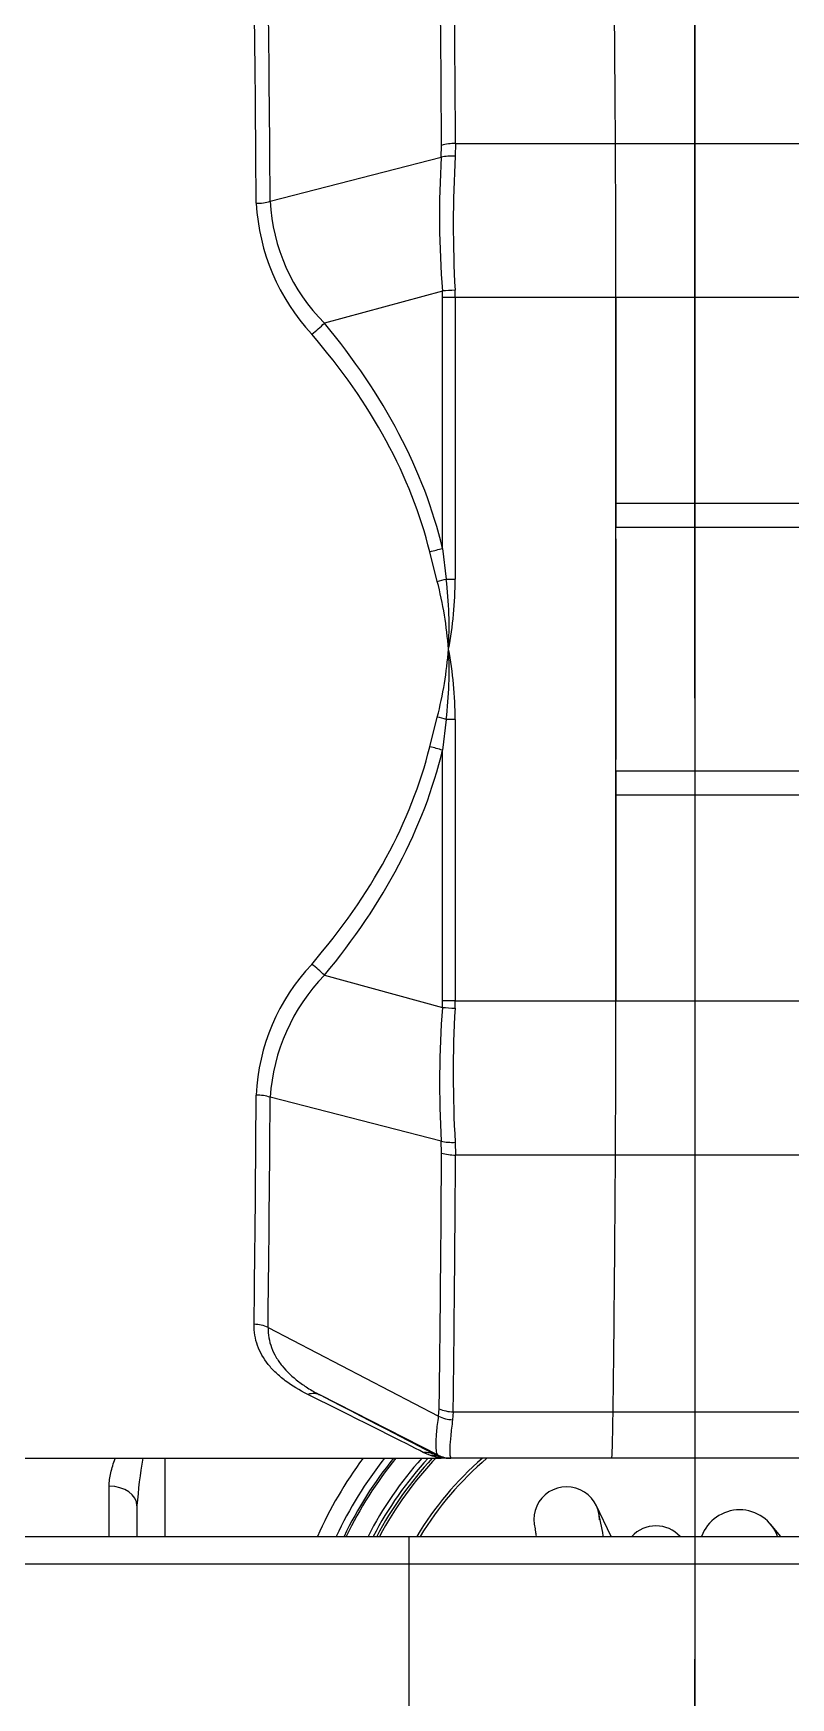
# Model space of a CAD drawing. Header units: millimetres. Extents: x 10462777 to 22643323, y 453826 to 1389191.
# Drawn here: x 11279589.9 to 11279727.8, y 583435.5 to 583738.6 of the extents above; entities that cross this region are included whole.
import ezdxf

# ---------------------------------------------------------------- set-up
doc = ezdxf.new("R2010")
doc.units = ezdxf.units.MM
doc.header["$LTSCALE"] = 200
doc.header["$MEASUREMENT"] = 0
doc.linetypes.add('CENTER2', pattern=[1.125, 0.75, -0.125, 0.125, -0.125])
doc.linetypes.add('PHANTOM', pattern=[2.5, 1.25, -0.25, 0.25, -0.25, 0.25, -0.25])
doc.layers.get('0').update_dxf_attribs({"linetype": 'CONTINUOUS'})
for name, color, linetype in [('$DDT_AUDIT_GENERATED_(1626)', 7, 'CONTINUOUS'), ('A290-7329-X231', 7, 'CONTINUOUS'), ('A290-7329-X232', 7, 'CONTINUOUS'), ('A290-7329-X301', 7, 'CONTINUOUS'), ('DV1_DEFAULT', 7, 'CONTINUOUS'), ('LIBRL_A6-BA-6X16', 7, 'CONTINUOUS'), ('LIBRL_A98L-0040-', 7, 'CONTINUOUS')]:
    doc.layers.add(name, color=color, linetype=linetype)
doc.layers.add('LAYOUT', color=8, linetype='CONTINUOUS', lineweight=25)

# ---------------------------------------------------------------- blocks, each defined once
blk = doc.blocks.new('A$C7DA30AB0')
at = {"layer": '$DDT_AUDIT_GENERATED_(1626)', "color": 7, "linetype": 'Continuous', "ltscale": 25.4}
for p, q in [((3010.76, 3056.47, 0), (3008.01, 3062.14, 0)), ((3041.62, 3056.47, 0), (3039.74, 3058.68, 0))]:
    blk.add_line(p, q, dxfattribs=at)
for centre, radius, start, end in [((3002.62, 3059.51, 0), 5.99, 0, 196.3225), ((2877.32, 3032.44, 0), 134.17, 10.3625, 12.3727), ((3034.12, 3053.93, 0), 7.37, 20.1713, 159.8287), ((3018.88, 3052.4, 0), 5.99, 42.6849, 137.3151)]:
    blk.add_arc(centre, radius, start, end, dxfattribs=at)
blk.add_open_spline([(2996.86, 3057.84, 0), (2996.86, 3057.84, 0), (2996.86, 3057.79, 0), (2996.93, 3057.4, 0), (2997.02, 3056.9, 0), (2997.06, 3056.61, 0)], degree=3, knots=[0.00551989, 0.00551989, 0.00551989, 0.00551989, 0.02160199, 0.04038054, 0.05692934, 0.05692934, 0.05692934, 0.05692934], dxfattribs=at)
at = {"layer": 'A290-7329-X231', "color": 7, "linetype": 'Continuous', "ltscale": 25.4}
for radius, start, end in [(66.04, 137.3963, 152.5136), (65.47, 136.9374, 152.2546)]:
    blk.add_arc((3025.99, 3025.99, 0), radius, start, end, dxfattribs=at)
at = {"layer": 'A290-7329-X232', "color": 7, "linetype": 'Continuous', "ltscale": 25.4}
for radius, start, end in [(65.02, 136.2937, 152.0468), (59.13, 130.8864, 148.9718), (58.59, 130.2757, 148.6551), (58.59, 130.2757, 148.6551)]:
    blk.add_arc((3025.99, 3025.99, 0), radius, start, end, dxfattribs=at)
at = {"layer": 'A290-7329-X301', "color": 7, "linetype": 'Continuous', "ltscale": 25.4}
for p, q in [((2929.47, 3070.69, 0), (2929.47, 3056.47, 0)), ((2919.31, 3056.47, 0), (2919.31, 3065.62, 0)), ((2924.39, 3062.06, 0), (2924.39, 3056.47, 0)), ((2801.52, 3056.47, 0), (2973.92, 3056.47, 0)), ((2973.92, 3051.39, 0), (2973.92, 3056.47, 0)), ((2973.92, 3056.47, 0), (3047.02, 3056.47, 0)), ((2973.92, 3051.39, 0), (2801.52, 3051.39, 0)), ((3045.23, 3051.39, 0), (2973.92, 3051.39, 0)), ((2973.92, 3015.83, 0), (2973.92, 3051.39, 0))]:
    blk.add_line(p, q, dxfattribs=at)
for centre, radius, start, end in [((3026.7, 3054.14, 0), 102.62, 170.7151, 175.5723), ((3025.99, 3025.99, 0), 75.18, 143.5163, 156.0835)]:
    blk.add_arc(centre, radius, start, end, dxfattribs=at)
blk.add_ellipse((2919.31, 3062.06, 0), major_axis=(-5.08, 0), ratio=0.699854, start_param=3.141593, end_param=4.712389, dxfattribs=at)
blk.add_open_spline([(2919.31, 3065.62, 0), (2919.31, 3066.4, 0), (2919.43, 3067.21, 0), (2919.72, 3068.47, 0), (2919.84, 3068.89, 0), (2920.11, 3069.76, 0), (2920.26, 3070.19, 0), (2920.43, 3070.65, 0), (2920.44, 3070.66, 0), (2920.45, 3070.68, 0)], degree=3, knots=[0, 0, 0, 0, 0.125, 0.125, 0.1875, 0.1875, 0.25, 0.25, 0.25214, 0.25214, 0.25214, 0.25214], dxfattribs=at)
at = {"layer": 'DV1_DEFAULT', "color": 1, "linetype": 'CENTER2', "ltscale": 7}
for p, q in [((3025.99, 59.09, 0), (3025.99, 6051.97, 0)), ((3025.99, 5992.89, 0), (3025.99, 0, 0))]:
    blk.add_line(p, q, dxfattribs=at)
at = {"layer": 'DV1_DEFAULT', "color": 7, "linetype": 'CENTER2', "ltscale": 25.4}
blk.add_line((3025.99, 3494.33, 0), (3025.99, 2674.91, 0), dxfattribs=at)
at = {"layer": 'LAYOUT', "color": 6, "linetype": 'PHANTOM'}
for centre, radius in [((3030.45, 3025.99, 0), 2693.02), ((3025.99, 3025.99, 0), 589.24)]:
    blk.add_circle(centre, radius, dxfattribs=at)
at = {"layer": 'LIBRL_A6-BA-6X16', "color": 7, "linetype": 'Continuous', "ltscale": 25.4}
for p, q in [((2979.78, 3307.58, 0), (2979.85, 3309.74, 0)), ((2982.4, 3310.12, 0), (2982.33, 3307.78, 0)), ((2982.4, 3310.12, 0), (3011.51, 3310.12, 0)), ((3011.51, 3310.12, 0), (3047.07, 3310.12, 0)), ((2948.64, 3299.58, 0), (2979.78, 3307.58, 0)), ((2979.99, 3283.24, 0), (2958.51, 3277.38, 0)), ((2980.02, 3236.38, 0), (2980.02, 3282.03, 0)), ((2982.34, 3282.03, 0), (2980.02, 3282.03, 0)), ((3011.59, 3282.03, 0), (2982.34, 3282.03, 0)), ((2982.34, 3282.03, 0), (2982.34, 3230.79, 0)), ((3011.59, 3153.99, 0), (3011.59, 3282.03, 0)), ((3047.15, 3282.03, 0), (3011.59, 3282.03, 0)), ((3011.59, 3282.03, 0), (3011.59, 3244.58, 0)), ((3011.59, 3244.58, 0), (3047.15, 3244.58, 0)), ((3047.16, 3240.15, 0), (3011.6, 3240.15, 0)), ((2979.07, 3230.37, 0), (2977.71, 3235.77, 0)), ((2980.02, 3236.38, 0), (2980.7, 3230.79, 0)), ((2980.7, 3230.79, 0), (2982.34, 3230.79, 0)), ((2977.71, 3200.26, 0), (2979.07, 3205.66, 0)), ((2980.7, 3205.23, 0), (2980.02, 3199.64, 0)), ((2982.34, 3205.23, 0), (2980.7, 3205.23, 0)), ((2982.34, 3205.23, 0), (2982.34, 3153.99, 0)), ((2980.02, 3153.99, 0), (2980.02, 3199.64, 0)), ((3011.6, 3195.87, 0), (3047.16, 3195.87, 0)), ((3011.59, 3191.44, 0), (3011.59, 3153.99, 0)), ((3047.15, 3191.44, 0), (3011.59, 3191.44, 0)), ((2958.51, 3158.64, 0), (2979.99, 3152.78, 0)), ((2982.34, 3153.99, 0), (2980.02, 3153.99, 0)), ((2982.34, 3153.99, 0), (3011.59, 3153.99, 0)), ((3011.59, 3153.99, 0), (3047.15, 3153.99, 0)), ((2979.78, 3128.44, 0), (2948.64, 3136.44, 0)), ((2979.85, 3126.28, 0), (2979.78, 3128.44, 0)), ((2982.33, 3128.24, 0), (2982.4, 3125.91, 0)), ((3011.51, 3125.91, 0), (2982.4, 3125.91, 0)), ((3047.07, 3125.91, 0), (3011.51, 3125.91, 0)), ((2948.25, 3094.52, 0), (2979.32, 3078.37, 0)), ((2979.23, 3071.26, 0), (2957.8, 3082.18, 0)), ((2979.32, 3078.37, 0), (2979.42, 3079.72, 0)), ((2981.96, 3079.16, 0), (2981.86, 3077.7, 0)), ((2981.96, 3079.16, 0), (3011.08, 3079.16, 0)), ((3011.08, 3079.16, 0), (3046.64, 3079.16, 0)), ((2763.86, 3070.69, 0), (2979.75, 3070.69, 0)), ((2977.83, 3071.21, 0), (2976.52, 3071.76, 0)), ((2978.83, 3071.25, 0), (2979.25, 3071.25, 0)), ((2978.83, 3071.25, 0), (2979.46, 3070.96, 0)), ((2981.09, 3070.69, 0), (2979.75, 3070.69, 0)), ((2981.56, 3070.69, 0), (2981.09, 3070.69, 0)), ((3010.82, 3070.69, 0), (2981.56, 3070.69, 0)), ((3010.82, 3070.69, 0), (3009.63, 3070.69, 0)), ((3046.38, 3070.69, 0), (3010.82, 3070.69, 0))]:
    blk.add_line(p, q, dxfattribs=at)
for centre, radius, start, end in [((3159.09, 3296.95, 0), 179.62, 176.6061, 184.3778), ((3207.54, 3295.37, 0), 225.56, 176.8454, 183.0492), ((2984.17, 3301.32, 0), 38.13, 183.185, 222.8268), ((2982.41, 3301.3, 0), 33.81, 182.9198, 225.0318), ((2908.2, 3222.07, 0), 73.02, 356.8158, 6.8617), ((2913.41, 3230.93, 0), 68.93, 349.1966, 359.8839), ((2910.15, 3212.63, 0), 71.17, 4.3382, 14.4323), ((2910.15, 3223.39, 0), 71.17, 345.5677, 355.6618), ((2908.06, 3213.96, 0), 73.17, 353.1484, 3.1741), ((2913.41, 3205.09, 0), 68.93, 0.1161, 10.8034), ((2983.3, 3135.07, 0), 37.25, 136.6816, 177.3066), ((2983.79, 3134.1, 0), 35.23, 135.8534, 176.195), ((3162.99, 3139.04, 0), 183.51, 175.7047, 183.3114), ((3202.3, 3140.65, 0), 220.33, 176.8771, 183.2283), ((2981.09, 3075.77, 0), 5.08, 251.2908, 270)]:
    blk.add_arc(centre, radius, start, end, dxfattribs=at)
for centre, major_axis, ratio, start_param, end_param in [((2978.57, 3218.01, 0), (0, 165.94), 0.009264, 5.298075, 5.6975), ((2981.11, 3218.01, 0), (0, 166.62), 0.009264, 5.298075, 5.6975), ((3010.23, 3218.01, 0), (0, 166.62), 0.009264, 5.298075, 5.6975), ((3010.23, 3218.01, 0), (0, 166.62), 0.009264, 5.298075, 5.6975), ((2944.95, 3218.01, 0), (0, 147.32), 0.009264, 5.296123, 5.699452), ((2947.49, 3218.01, 0), (0, 148), 0.009264, 5.296123, 5.699452), ((2982.36, 3307.31, 0), (5.08, 0.03), 0.552747, 1.55968, 2.083279), ((3011.12, 3282.03, 0), (0, 50.8), 0.009264, 4.712389, 5.298075), ((3011.12, 3282.03, 0), (0, 50.8), 0.009264, 4.712389, 5.298075), ((2982.29, 3305.21, 0), (-5.07, 0.37), 0.506279, 4.741128, 5.266032), ((2946.13, 3302.01, 0), (-5.08, -0.03), 0.55112, 1.559694, 2.083293), ((2982.26, 3283.24, 0), (5.07, 0.26), 0.025791, 1.560188, 2.032847), ((2890.04, 3282.03, 0), (89.99, 0), 0.508081, 0, 0.026307), ((2892.3, 3282.03, 0), (-90.03, 0), 0.56424, 3.141593, 3.1679), ((2956.24, 3277.38, 0), (-3.9, -3.25), 0.30405, 1.312119, 1.92097), ((2682.26, 3218.01, 0), (299.95, 0), 0.508081, 0.120811, 0.400157), ((2679.99, 3218.01, 0), (299.9, 0), 0.491222, 0.120811, 0.400157), ((3011.69, 3244.58, 0), (0, -10.16), 0.009264, 4.712389, 5.163416), ((3011.18, 3218.01, 0), (0, 50.8), 0.009264, 4.261362, 5.163416), ((2977.75, 3236.38, 0), (-4.94, -1.18), 0.115159, 1.533835, 2.019902), ((2979.12, 3230.79, 0), (-4.93, -1.23), 0.079171, 1.541551, 1.878322), ((2979.12, 3205.23, 0), (4.93, -1.23), 0.079171, 1.263271, 1.600041), ((2679.99, 3218.01, 0), (299.9, 0), 0.491222, 5.883028, 6.162375), ((2682.26, 3218.01, 0), (299.95, 0), 0.508081, 5.883028, 6.162375), ((2977.75, 3199.64, 0), (4.94, -1.18), 0.115159, 1.12169, 1.607757), ((3011.69, 3191.44, 0), (0, 10.16), 0.009264, 1.11977, 1.570796), ((2956.24, 3158.64, 0), (3.9, -3.25), 0.30405, 1.220623, 1.829474), ((2890.04, 3153.99, 0), (-89.99, 0), 0.508081, 3.115286, 3.141593), ((2982.26, 3152.78, 0), (5.07, -0.26), 0.025791, 4.250338, 4.722998), ((2892.3, 3153.99, 0), (90.03, 0), 0.56424, 6.256878, 6.283185), ((3011.12, 3153.99, 0), (0, -50.8), 0.009264, 0.985111, 1.570796), ((3011.12, 3153.99, 0), (0, 50.8), 0.009264, 4.126703, 4.712389), ((2944.95, 3218.01, 0), (0, -147.32), 0.009264, 0.583734, 0.987063), ((2946.13, 3134.02, 0), (5.08, -0.03), 0.55112, 1.0583, 1.581898), ((2947.49, 3218.01, 0), (0, -148), 0.009264, 0.583734, 0.987063), ((2982.29, 3130.81, 0), (-5.07, -0.37), 0.506279, 1.017153, 1.542058), ((2978.57, 3218.01, 0), (0, -165.94), 0.009264, 0.585686, 0.985111), ((2982.36, 3128.71, 0), (5.08, -0.03), 0.552747, 4.199907, 4.723505), ((2981.11, 3218.01, 0), (0, -166.62), 0.009264, 0.585686, 0.985111), ((3010.23, 3218.01, 0), (0, -166.62), 0.009264, 0.585686, 0.985111), ((3010.23, 3218.01, 0), (0, -166.62), 0.009264, 0.585686, 0.985111), ((2945.73, 3090.85, 0), (5.08, -0.07), 0.834375, 1.064005, 1.587604), ((2955.49, 3077.65, 0), (2.33, 4.51), 0.737739, 0.006239, 0.61509), ((2679.99, 3218.01, 0), (298.54, -147.32), 0.001814, 0.117135, 0.396481), ((2682.3, 3222.54, 0), (298.54, -152.4), 0.001915, 0.117059, 0.396406), ((2981.94, 3083.39, 0), (5.08, -0.07), 0.833298, 4.205548, 4.729147), ((2981.83, 3082.08, 0), (5.02, -0.75), 0.859447, 4.319141, 4.844046), ((3010.82, 3121.49, 0), (0, -50.8), 0.009264, 0, 0.585686), ((3010.82, 3121.49, 0), (0, 50.8), 0.009264, 3.141593, 3.727278), ((2976.52, 3066.72, 0), (2.38, 4.49), 0.968237, 0.016846, 0.502913), ((2977.83, 3066.15, 0), (1.69, 4.79), 0.969447, 0.012113, 0.348884), ((2981.54, 3075.79, 0), (-2.68, -4.31), 0.998763, 0.084816, 0.557476), ((2981.56, 3075.77, 0), (0, -5.08), 0.999957, 5.811203, 6.283185), ((2892, 3121.49, 0), (-89.56, 50.8), 0.002255, 3.137617, 3.163924)]:
    blk.add_ellipse(centre, major_axis=major_axis, ratio=ratio, start_param=start_param, end_param=end_param, dxfattribs=at)
for points, knots in [([(2955.47, 3082.33, 0), (2953.96, 3083.08, 0), (2952.6, 3083.91, 0), (2950.79, 3085.26, 0), (2950.23, 3085.73, 0), (2949.45, 3086.47, 0), (2949.2, 3086.73, 0), (2948.72, 3087.24, 0), (2948.5, 3087.51, 0), (2947.42, 3088.86, 0), (2946.77, 3090, 0), (2945.91, 3092.43, 0), (2945.69, 3093.72, 0), (2945.71, 3095.09, 0)], [0, 0, 0, 0, 0.25, 0.25, 0.375, 0.375, 0.4375, 0.4375, 0.5, 0.5, 0.75, 0.75, 1, 1, 1, 1]), ([(2948.25, 3094.52, 0), (2948.24, 3093.22, 0), (2948.46, 3092, 0), (2949.11, 3090.25, 0), (2949.38, 3089.69, 0), (2949.86, 3088.86, 0), (2950.03, 3088.59, 0), (2950.4, 3088.05, 0), (2950.6, 3087.78, 0), (2951.65, 3086.48, 0), (2952.66, 3085.52, 0), (2954.42, 3084.19, 0), (2955.05, 3083.77, 0), (2956.37, 3082.95, 0), (2957.07, 3082.55, 0), (2957.8, 3082.18, 0)], [0, 0, 0, 0, 0.25, 0.25, 0.375, 0.375, 0.4375, 0.4375, 0.5, 0.5, 0.75, 0.75, 0.875, 0.875, 1, 1, 1, 1]), ([(2979.23, 3071.26, 0), (2979.11, 3071.34, 0), (2979.01, 3071.54, 0), (2978.89, 3072.22, 0), (2978.85, 3072.68, 0), (2978.86, 3073.58, 0), (2978.87, 3073.91, 0), (2978.91, 3074.64, 0), (2978.93, 3075.03, 0), (2979.05, 3076.31, 0), (2979.16, 3077.28, 0), (2979.32, 3078.37, 0)], [0, 0, 0, 0, 0.25, 0.25, 0.5, 0.5, 0.625, 0.625, 0.75, 0.75, 1, 1, 1, 1]), ([(2981.86, 3077.7, 0), (2981.71, 3076.61, 0), (2981.6, 3075.65, 0), (2981.43, 3073.97, 0), (2981.38, 3073.26, 0), (2981.35, 3072.37, 0), (2981.34, 3072.11, 0), (2981.35, 3071.65, 0), (2981.36, 3071.45, 0), (2981.41, 3070.96, 0), (2981.47, 3070.76, 0), (2981.55, 3070.71, 0)], [0, 0, 0, 0, 0.25, 0.25, 0.5, 0.5, 0.625, 0.625, 0.75, 0.75, 1, 1, 1, 1]), ([(2979.75, 3070.69, 0), (2979.68, 3070.69, 0), (2979.59, 3070.7, 0), (2979.36, 3070.75, 0), (2979.22, 3070.78, 0), (2978.74, 3070.91, 0), (2978.33, 3071.04, 0), (2977.83, 3071.21, 0)], [0, 0, 0, 0, 0.25, 0.25, 0.5, 0.5, 1, 1, 1, 1]), ([(2979.46, 3070.96, 0), (2979.7, 3070.87, 0), (2979.84, 3070.81, 0), (2979.93, 3070.71, 0), (2979.88, 3070.69, 0), (2979.75, 3070.69, 0)], [0, 0, 0, 0, 0.5, 0.5, 1, 1, 1, 1])]:
    blk.add_open_spline(points, degree=3, knots=knots, dxfattribs=at)
blk.add_rational_spline([(2979.25, 3071.25, 0), (2979.26, 3071.25, 0), (2979.23, 3071.26, 0)], [1, 0.999913494436, 1], degree=2, dxfattribs=at)
at = {"layer": 'LIBRL_A98L-0040-', "color": 7, "linetype": 'Continuous', "ltscale": 25.4}
for radius, start, end in [(72.07, 141.6653, 154.9821), (70.79, 140.8358, 154.4944), (70.45, 140.6112, 154.363), (66.88, 138.0521, 152.8859)]:
    blk.add_arc((3025.99, 3025.99, 0), radius, start, end, dxfattribs=at)

msp = doc.modelspace()

# ---------------------------------------------------------------- block references
at = {"ltscale": 10}
msp.add_blockref('A$C7DA30AB0', (11276684.40366, 580408.4363, 0), dxfattribs=at)

doc.saveas('drawing.dxf')
